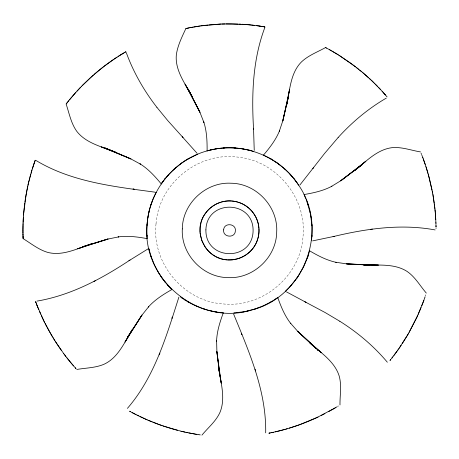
<?xml version="1.0" encoding="UTF-8"?>
<svg xmlns="http://www.w3.org/2000/svg" width="459" height="459" viewBox="0 0 459 459"><rect width="100%" height="100%" fill="white"/><g stroke="black" fill="none" stroke-linecap="round" stroke-linejoin="round"><path stroke-width="0.34" stroke-dasharray="2.29 1.72" d="M156.031 223.797C151.59 262.961 183.531 301.253 222.873 303.892C262.043 308.333 300.329 276.393 302.969 237.051C307.41 197.881 275.469 159.589 236.127 156.955C196.957 152.514 158.671 184.455 156.031 223.797"/><path stroke-width="0.69" d="M22.95 230.062L22.956 231.428M22.95 229.632L22.973 233.287M22.95 229.798L22.996 226.132M339.981 404.941C339.849 395.251 341.886 385.29 339.115 375.783C334.519 361.348 320.548 352.564 309.9 343.022L321.306 352.713L297.598 331.329L315.637 348.1M22.956 229.012L23.042 224.348M23.007 225.507L23.07 223.464M23.065 223.567L23.099 222.546M23.099 222.592L23.38 217.067M23.134 221.697L23.323 218.025M151.212 204.014C147.804 214.106 146.381 224.858 147.035 235.484M311.954 235.708L312.045 226.889M311.954 235.628L311.891 236.546M147.041 225.317L147.121 224.124M23.375 217.199L23.529 214.967M311.936 235.932L311.913 236.236M311.902 236.385L311.546 240.166M23.524 215.076L23.616 213.837M23.598 214.037L26.186 194.014M23.684 213.01L24.195 207.789M24.298 206.854L24.746 203.239M147.505 220.268L147.591 219.591M24.889 202.178L25.36 198.971M25.526 197.892L28.349 183.508L32.015 169.899M147.896 217.509L148.01 216.797M26.283 193.468L26.794 190.766M26.897 190.227L27.729 186.251M148.756 212.919L149.043 211.633M27.947 185.258L28.412 183.244M288.499 96.304L282.842 120.992L289.503 89.769L286.812 104.497C289.858 90.176 290.404 72.901 301.534 61.856C308.379 55.378 317.542 52.01 325.546 47.564M288.47 96.304L282.514 121.692L279.319 131.234L279.542 130.723C275.876 139.852 269.783 147.683 263.472 155.108L263.627 155.182M28.653 182.229L28.9 181.196M149.198 210.991L149.456 209.941M29.06 180.548L29.227 179.888M309.544 250.901L309.567 250.798C317.978 255.726 326.751 260.368 336.372 262.387L335.833 262.255L345.782 263.753L369.707 265.09M29.399 179.222L29.743 177.897M309.458 251.216L308.35 255.095M29.915 177.231L30.271 175.912M257.872 238.537C260.316 230.154 258.75 220.739 253.741 213.601M201.14 222.271L200.187 227.056L200.061 232.443M30.455 175.246L30.644 174.575M31.023 173.238L31.809 170.57M31.992 169.979L33.094 166.491M178.884 297.162C166.422 336.068 154.677 376.856 127.413 408.372M172.068 317.903L171.964 318.242L172.343 317.02M308.196 255.583L308.419 254.871M32.44 168.533L32.876 167.168M150.661 205.712L150.833 205.179M307.886 256.535L308.173 255.657M32.968 166.887L33.473 165.343M257.654 239.259C253.374 254.148 236.178 263.426 221.387 258.796M33.214 166.112L33.346 165.728M201.352 221.571C205.121 208.845 218.289 199.831 231.525 200.985M425.688 295.017L425.539 295.481M33.427 165.487L33.771 164.442M151.005 204.645L151.367 203.572M33.536 165.142L33.656 164.792M307.932 256.397L307.679 257.138M307.84 256.667L307.484 257.706M33.719 164.592L33.891 164.093M33.846 164.23L34.012 163.743M425.132 296.698L424.959 297.191M33.972 163.857L34.127 163.398M34.098 163.479L34.362 162.727M151.344 203.641L153.461 198.116M223.338 312.814L223.315 312.809C219.953 321.96 216.895 331.398 216.579 341.226L216.614 340.664L216.872 350.728L219.872 375.921M307.639 257.252L303.6 266.966L298.109 276.456M424.862 297.484L424.632 298.143M34.305 162.888L34.488 162.36M34.425 162.532L34.873 161.27M34.551 162.17L34.677 161.815M424.5 298.522L423.777 300.559M307.45 257.815L307.335 258.142M151.55 203.039L151.935 201.971M34.792 161.493L35.01 160.874M34.993 160.92L35.136 160.535M35.096 160.639L35.24 160.231M423.875 300.295L421.855 305.671M423.623 300.989L416.818 317.456L408.103 334.175M264.895 27.379C252.605 59.882 251.503 95.179 253.592 129.501M421.104 307.564L418.224 314.369M159.187 354.864L159.904 353.109M153.214 198.701L156.02 192.648M305.476 262.892L305.7 262.359M417.81 315.293L409.135 332.379M155.859 192.964L156.158 192.378M408.378 333.699L398.751 348.817M407.821 334.651L407.265 335.598M406.984 336.074L402.331 343.533M299.388 274.488L299.733 273.931M205.23 213.642C192.034 230.952 205.139 258.801 226.803 259.805M253.775 247.2C257.522 241.801 259.375 235.123 258.951 228.565M400.569 346.172L401.166 345.288M297.403 277.488L298.011 276.593M66.13 104.032C69.166 113.098 70.984 123.282 76.779 131.32C86.034 143.311 102.168 146.788 115.438 152.113L101.405 146.909L130.993 158.894L105.071 147.936L131.63 159.33L140.471 164.138L140.006 163.829C148.355 169.021 155.01 176.382 161.229 183.893L161.264 183.841M161.229 183.887L163.209 181.11M400.024 346.97L399.25 348.106M297.702 277.052L290.335 286.324M398.854 348.668L393.07 356.545M161.901 182.917L162.291 182.366M296.772 278.383L297.088 277.936M398.068 349.787L397.264 350.911M162.366 182.263L162.601 181.936M396.857 351.479L393.942 355.404M205.615 213.102C209.293 208.002 214.657 204.146 220.664 202.27M163.123 181.23L164.861 178.97M295.47 280.162L295.803 279.72M253.334 247.82C249.65 252.886 244.314 256.713 238.341 258.572M299.893 185.017L324.565 153.478L338.134 137.534M313.388 167.862L313.606 167.575L312.826 168.596M392.634 357.113L392.944 356.712M66.239 103.895L66.521 103.539M392.697 357.027L391.544 358.508M66.635 103.384L67.358 102.466M66.894 103.063L67.14 102.741M391.762 358.227L392.198 357.676M67.232 102.627L67.536 102.237M67.473 102.323L67.817 101.881M67.725 102.001L68.271 101.319M164.683 179.188L165.171 178.58M390.959 359.242L390.626 359.655M68.173 101.439L69.55 99.735M68.334 101.238L68.661 100.831M390.397 359.942L390.718 359.54M165.033 178.752L167.977 175.275M390.167 360.229L390.471 359.845M389.972 360.47L390.219 360.16M69.447 99.861L75.247 93.057M69.739 99.505L70.336 98.783M70.629 98.427L71.22 97.721M71.506 97.377L71.788 97.05M201.937 435.126C208.07 427.645 216.04 421.299 220.033 412.239C225.788 398.223 220.733 382.513 218.713 368.359L221.221 383.116L216.809 351.496L219.844 375.938M72.183 96.579L75.838 92.397M167.426 175.895L168.82 174.351M291.19 285.383L289.939 286.755M75.769 92.477L81.656 86.183M168.269 174.954L174.822 168.487L181.793 162.968M77.026 91.089L80.193 87.698M338.111 137.557C352.099 122.123 368.261 108.588 386.294 98.117M289.904 286.789L285.423 291.236M81.576 86.263L90.125 77.984M82.304 85.523L93.332 75.11M173.215 169.939L175.286 168.074M90.962 77.221L98.427 70.789M94.158 74.392L104.239 66.188L113.683 59.4M98.851 70.439L99.706 69.745M100.137 69.401L103.327 66.888M104.136 66.268L107.475 63.772M179.417 164.712L179.945 164.316M108.014 63.376L110.24 61.781M180.909 163.599L185.941 160.22M277.689 297.535L277.741 297.501C281.017 306.681 284.752 315.872 290.822 323.606L290.49 323.159L297.157 330.698L315.654 348.065M277.385 297.748L276.008 298.711M110.797 61.386L111.921 60.605M182.24 162.658L182.688 162.343M276.559 298.333L276.22 298.568M112.489 60.209L117.12 57.123M276.054 298.677L273.679 300.238M114.216 59.039L116.534 57.501M117.056 57.163L119.105 55.849M130.052 260.018C101.651 278.825 70.841 295.372 36.915 301.121M129.272 260.523L128.973 260.712L147.827 249.013M118.324 56.348L119.535 55.579M184.988 160.816L185.465 160.518M119.443 55.637L121.165 54.564M119.788 55.419L120.132 55.206M273.352 300.444L271.309 301.683M120.476 54.988L120.82 54.776M185.832 160.283L188.54 158.671M337.944 406.215L338.272 406.014M121.038 54.644L121.974 54.07M121.348 54.455L121.658 54.26M121.842 54.151L122.289 53.875M337.101 406.731L336.458 407.122M122.163 53.95L122.605 53.686M122.501 53.749L122.92 53.496M122.846 53.542L123.23 53.307M336.091 407.345L335.449 407.73M123.19 53.336L123.528 53.129M123.385 53.215L124.355 52.636M335.242 407.85L317.33 417.369L299.624 424.701M124.033 52.831L124.613 52.487M334.594 408.235L335.104 407.936M124.515 52.544L125.215 52.131M187.392 159.342L197.772 154.138M334.043 408.562L333.24 409.032M125.175 52.154L125.686 51.861M271.401 301.632L270.69 302.045M125.491 51.97L125.95 51.706M332.878 409.244L328.489 411.712M270.328 302.251L270.873 301.936M270.477 302.165L263.317 305.803L255.336 308.901M188.873 158.481L189.378 158.2M93.992 281.413L95.673 280.541M324.943 413.599L321.111 415.544M318.076 417.019C305.097 423.181 291.471 427.983 277.488 431.322M261.705 306.509L262.324 306.245M257.757 308.058L255.95 308.695M299.107 424.891L289.193 428.161M255.37 308.89L244.997 311.575L234.675 312.883M254.091 309.297L254.716 309.102M83.177 246.598L108.06 238.944L77.691 248.784L91.789 243.752C77.864 248.273 62.631 256.438 47.501 252.324C38.476 249.616 30.885 243.39 23.111 238.617M82.517 246.822L108.829 238.875L118.692 236.873L118.135 236.936C127.872 235.547 137.7 236.907 147.293 238.663L147.029 235.404M286.146 429.056L287.168 428.758M188.144 89.149L200.222 113.052L203.905 122.421L203.75 121.882C206.808 131.228 207.175 141.142 207.112 150.896L207.17 150.879M207.118 150.891L209.556 150.248M285.211 429.314L283.892 429.681M221.347 202.063C226.637 200.537 232.363 200.537 237.653 202.063M237.613 258.796L232.288 259.8L227.641 259.869M283.232 429.859L280.564 430.559M279.892 430.731L273.736 432.183M249.139 310.674L249.673 310.542M209.809 150.185L210.974 149.909M276.513 431.552L275.136 431.867M210.733 149.961L211.381 149.812M211.071 149.886C225.053 146.668 239.879 147.196 253.597 151.395M333.073 236.626C366.357 228.651 401.132 223.602 435.132 229.936M333.974 236.419L334.324 236.339L312.608 240.889M248.061 310.932L246.971 311.173M185.884 28.533C182.12 36.628 177.535 45.665 176.325 54.994C174.902 70.606 185.585 84.192 192.459 97.119L185.052 84.106L200.021 112.306L188.161 89.132M273.03 432.332L273.53 432.223M185.82 28.544L186.515 28.395M273.139 432.309L271.946 432.562M186.4 28.418L186.991 28.292M186.802 28.332L188.27 28.028M272.336 432.481L271.55 432.648M187.674 28.154L187.972 28.091M271.303 432.699L270.586 432.843M188.121 28.062L188.976 27.884M270.38 432.889L269.863 432.992M188.827 27.919L189.894 27.706M269.502 433.061L270.007 432.963M269.14 433.135L269.622 433.038M189.848 27.712L190.973 27.494M268.836 433.193L269.226 433.118M303.944 194.582L303.933 194.57C313.543 192.929 323.245 190.852 331.92 186.211L331.415 186.463L340.004 181.207L362.576 164.322L340.698 180.88L365.875 161.247L354.348 170.794C365.599 161.97 376.673 149.737 391.688 147.712C401.533 146.639 410.983 150.374 420.553 151.929M190.818 27.529L200.508 25.916M191.271 27.442L192.189 27.27M192.648 27.19L193.101 27.104M193.991 26.949L199.631 26.043M243.075 311.919L243.643 311.822M215.701 148.963L216.344 148.859M200.405 25.934L220.716 24.057M370.551 229.351L372.427 229.093M201.415 25.79L207.835 25.01M240.172 312.349L239.294 312.459M219.063 148.464L219.631 148.395M208.845 24.906L220.314 24.075L231.703 23.885M223.269 148.039L224.589 147.947M234.394 312.895L233.883 312.929M221.789 24.017L225.025 23.92M226.121 23.902L245.267 24.476M232.254 23.891L232.805 23.897M233.35 23.908L237.963 24.046M238.978 24.092L241.038 24.195M368.313 265.055L346.528 263.948L378.434 265.09L363.465 264.998C377.763 265.463 394.109 263.214 406.909 271.315C415.137 276.823 419.979 285.756 426.313 293.1M234.033 147.924L235.771 148.039M242.088 24.258L243.144 24.321M243.809 24.367L250.706 24.964M219.477 312.43L223.091 312.791M245.858 24.522L246.54 24.579M247.223 24.637L248.589 24.757M249.277 24.82L251.503 25.05M251.348 25.033L256.346 25.624M232.288 201.048C240.619 201.794 248.508 206.309 253.391 213.102M252.043 25.107L254.808 25.429M218.897 312.361L219.614 312.447M154.987 192.166C114.348 186.635 71.965 182.108 36.106 160.547M239.592 148.423L240.143 148.492M133.374 189.056L133.024 189.01L134.292 189.171M216.178 311.959L218.782 312.344M256.225 25.612L257.149 25.733M256.942 25.704L257.648 25.802M257.545 25.784L259.547 26.071M257.941 25.842L258.348 25.899M200.313 434.902L199.923 434.845M258.75 25.956L259.151 26.014M199.619 434.799L198.747 434.673M259.404 26.048L259.943 26.129M259.76 26.1L260.855 26.266M260.121 26.157L260.488 26.209M198.46 434.627L197.686 434.507M260.712 26.243L261.217 26.324M261.096 26.306L261.578 26.381M261.492 26.364L262.284 26.49M197.381 434.461L195.712 434.191M262.118 26.461L262.668 26.553M242.375 148.814L243.494 148.997M262.485 26.524L263.036 26.616M196.458 434.312L188.798 432.923M262.864 26.588L263.948 26.765M216.413 312L210.176 310.749M263.236 26.645L263.529 26.697M216.063 311.942L215.719 311.885M263.759 26.731L264.378 26.84M195.081 434.082L194.163 433.927M264.218 26.811L264.751 26.903M264.527 26.863L264.923 26.932M193.279 433.772L193.715 433.847M192.855 433.698L185.947 432.326M186.802 432.51L187.662 432.694M185.901 432.321L180.685 431.121M246.919 149.657L248.067 149.915M211.278 311.007L211.972 311.162M184.868 432.091L181.758 431.38M248.944 150.122L249.834 150.345M209.66 310.623L210.153 310.743M180.553 431.087L163.077 426.004M209.579 310.605C200.009 308.23 190.875 304.122 182.751 298.545M177.415 430.295L171.804 428.752M170.507 428.367L158.338 424.328M205.265 309.406L203.951 308.993M220.664 258.572C214.657 256.701 209.298 252.846 205.615 247.745M238.353 202.276C249.489 205.626 257.964 216.132 258.882 227.727M202.614 308.546L203.285 308.775M162.044 425.648L146.817 419.704M157.821 424.139L152.841 422.223M151.9 421.844L148.125 420.266M197.634 306.652L196.418 306.13M147.161 419.853L136.403 414.804M146.197 419.428L144.958 418.878M263.575 155.159L269.909 158.361M144.333 418.597L143.082 418.029M263.695 155.211L263.988 155.343M142.462 417.736L139.972 416.56M138.578 415.883L137.126 415.166M135.675 414.431L136.231 414.718M304.856 301.747L325.121 312.533L339.844 321.277M135.606 414.397L133.156 413.129M305.677 302.171L305.992 302.338L286.439 291.861M134.969 414.07L132.083 412.555M325.615 47.598L325.913 47.753M325.861 47.73L326.573 48.103M132.8 412.939L131.372 412.176M326.51 48.069L329.648 49.773M130.861 411.895L130.213 411.545M129.886 411.367L130.339 411.614M129.57 411.189L129.995 411.425M329.464 49.675L330.428 50.209M330.078 50.014L337.99 54.661M269.697 158.24L271.292 159.153M330.687 50.358L331.094 50.582M270.012 158.418L270.93 158.94M331.903 51.047L332.305 51.276M188.5 302.154L187.513 301.58M333.091 51.724L337.233 54.196M271.143 159.066L277.873 163.444L284.127 168.442M337.818 54.552L338.742 55.126M272.996 160.18L273.587 160.547M186.01 300.668L185.011 300.043M338.656 55.074L350.888 63.308L362.69 72.551M339.522 55.614L355.415 66.693M339.815 321.26C357.578 332.436 373.833 346.126 387.333 362.226M275.647 161.889L276.651 162.578M182.946 298.677L181.827 297.897M182.005 298.023L180.272 296.772M277.161 162.934L277.684 163.306M278.751 164.087L279.835 164.901M356.264 67.347L358.806 69.355M359.661 70.043L361.388 71.461M362.266 72.195L371.933 80.836L380.603 89.597M363.109 72.906L363.947 73.624M364.366 73.979L368.64 77.766M284.058 168.378L285.515 169.692M284.517 168.786L289.388 173.508L294.041 178.844M369.392 78.455L370.901 79.86M317.186 349.534L318.213 350.492L317.192 349.517M371.664 80.583L372.433 81.312M372.909 81.777L373.89 82.729M171.58 289.342L171.815 289.572C163.347 294.397 154.941 299.67 148.377 306.996L148.768 306.589L142.497 314.461L127.447 337.463L141.951 315.012L125.009 342.07L132.576 329.155C124.814 341.571 118.393 357.613 104.159 364.188C95.529 367.957 85.839 367.871 76.762 369.472M171.511 289.273L170.14 287.891M374.378 83.205L374.871 83.687M375.353 84.175L376.323 85.144M376.805 85.632L377.774 86.631M170.065 287.81L168.797 286.468M378.744 87.635L382.249 91.393M183.084 137.625L167.73 120.556L156.886 107.308M289.939 174.093L291.821 176.181M182.458 136.943L182.212 136.684L197.009 153.22M168.866 286.542L168.086 285.687M382.112 91.238L383.873 93.194M382.519 91.685L383.064 92.288M168.31 285.94L167.696 285.251M76.114 368.749L75.569 368.147M383.334 92.592L383.604 92.896M167.983 285.578L167.42 284.936M75.333 367.883L75.706 368.302M75.465 368.032L72.637 364.796M383.776 93.085L384.137 93.493M384.017 93.355L384.745 94.187M167.604 285.148L162.75 279.106L158.303 272.336M384.653 94.072L384.992 94.462M384.912 94.37L385.233 94.738M385.176 94.669L385.468 95.007M385.44 94.973L386.426 96.126M73.285 365.548L73.606 365.926M73.13 365.37L71.042 362.914M72.224 364.314L72.528 364.67M386.673 96.407L387.08 96.889M71.621 363.603L71.92 363.958M70.875 362.713L71.352 363.281M70.766 362.581L68.552 359.873M70.37 362.105L67.439 358.479M165.441 282.601L164.603 281.551M293.657 178.367L294.391 179.285M68.156 359.386L66.888 357.785M294.339 179.217L296.91 182.648M66.951 357.865L63.589 353.453M65.803 356.385L64.151 354.21M156.903 107.331C144.034 90.756 133.449 72.333 126.265 52.584M295.114 180.215L295.831 181.162M163.398 279.984L163.743 280.443M63.755 353.677L55.178 341.215M162.698 279.038L161.993 278.051M296.589 182.206L298.579 185.103M61.242 350.223L57.679 345.053M161.631 277.54L160.902 276.467M205.23 247.2L201.857 240.734L200.124 233.212M57.071 344.141L50.347 333.223M159.795 274.775L159.055 273.593M54.604 340.303L52.905 337.549M52.337 336.613L44.494 322.27M151.034 256.283L154.385 264.826L158.315 272.365M157.948 271.734L157.322 270.626M50.077 332.741L48.729 330.342M48.465 329.86L47.489 328.076M47.013 327.181L45.131 323.543M43.599 320.445L44.661 322.608M44.19 321.656L37.288 306.038M43.301 319.825L42.71 318.586M304.271 195.27L305.35 197.668M42.423 317.967L41.844 316.727M41.27 315.465L41.557 316.096M40.702 314.197L39.589 311.65M305.292 197.531L305.683 198.449M153.656 263.191L153.226 262.169M233.625 314.082C249.174 352.03 266.421 391.011 265.686 432.843M241.738 334.353L241.876 334.68L241.377 333.498M38.763 309.682L38.217 308.356M37.954 307.702L38.103 308.081M421.052 153.151L421.253 153.656M306.113 199.499L306.606 200.749M37.649 306.951L37.799 307.329M421.454 154.149L421.603 154.534M37.42 306.377L37.558 306.715M37.156 305.694L37.357 306.205M421.867 155.199L422.865 157.798M37.018 305.35L37.208 305.837M36.886 305.005L37.07 305.482M36.754 304.661L36.927 305.115M36.622 304.328L36.783 304.742M36.496 303.996L36.64 304.369M306.692 200.973L307.186 202.293M36.559 304.156L35.957 302.55M36.29 303.451L36.427 303.806M422.756 157.523L425.223 164.42M35.825 302.206L36.037 302.774M35.682 301.821L35.854 302.292M423.25 158.837L423.41 159.273M35.572 301.517L35.722 301.924M423.565 159.698L425.866 166.359M307.111 202.098L307.972 204.576M307.266 202.528L310.479 214.037L312.028 226.494M151.218 256.839L151.407 257.396M151.057 256.369L149.181 249.782M425.832 166.261L429.234 177.799L432.085 190.152M255.043 369.145L255.629 370.947M426.147 167.231L428.029 173.422M150.672 255.158L150.85 255.72M308.19 205.236L308.402 205.913M428.304 174.397L432.642 193.055M149.416 250.723L149.255 250.086M309.55 209.981L309.71 210.618M149.192 249.834L148.865 248.422M310.02 211.92L310.169 212.586M432.298 191.231L433.009 195.098M432.912 194.553L434.948 209.126M433.101 195.643L433.285 196.727M310.972 216.7L311.076 217.331M433.371 197.272L434.214 202.918M434.346 203.928L434.598 205.976M311.449 219.907L311.529 220.561M434.719 207.015L434.839 208.07M434.908 208.736L435.258 212.322M435.046 210.096L435.178 211.461M435.241 212.144L435.769 219.672M435.356 213.51L435.465 214.887M435.516 215.581L435.872 221.898M311.908 224.468L311.977 225.57M147.087 236.282L147.046 235.696M253.546 128.577L253.529 128.222L254.24 150.397M435.884 222.104L435.901 222.615M23.105 238.387L23.116 238.726M435.901 222.506L435.952 224.026M23.099 238.319L23.076 237.676M23.07 237.383L23.082 237.791M23.053 236.976L23.07 237.515M435.941 223.722L435.964 224.382M23.042 236.626L23.059 237.188M23.036 236.333L23.048 236.827M23.036 236.442L23.007 235.157M435.987 225.323L435.998 225.851M23.007 235.318L22.984 234.228M435.998 225.702L436.01 226.218M22.99 234.532L23.002 235.054M436.004 226.098L436.016 226.585M436.01 226.494L436.021 226.895M22.984 234.274L22.967 233.126M436.033 227.882L436.039 228.444M22.961 232.828L22.956 231.893M205.902 229.884C205.242 260.85 252.341 261.94 253.098 230.963C253.758 199.998 206.659 198.908 205.902 229.884M182.315 228.932C180.852 254.143 202.769 277.471 228.014 277.609C253.225 279.072 276.548 257.155 276.691 231.91C278.148 206.699 256.231 183.371 230.986 183.233C205.775 181.77 182.452 203.693 182.315 228.932M147.213 222.999C140.443 278.797 198.724 326.963 252.232 309.854C304.489 296.52 329.453 229.448 298.654 185.212L298.643 185.195C279.663 155.412 240.596 140.856 206.768 150.994C174.609 159.858 149.881 189.745 147.213 222.999M223.625 229.89C222.586 237.435 235.042 238.577 235.375 230.952C236.414 223.407 223.958 222.265 223.625 229.89"/></g></svg>
